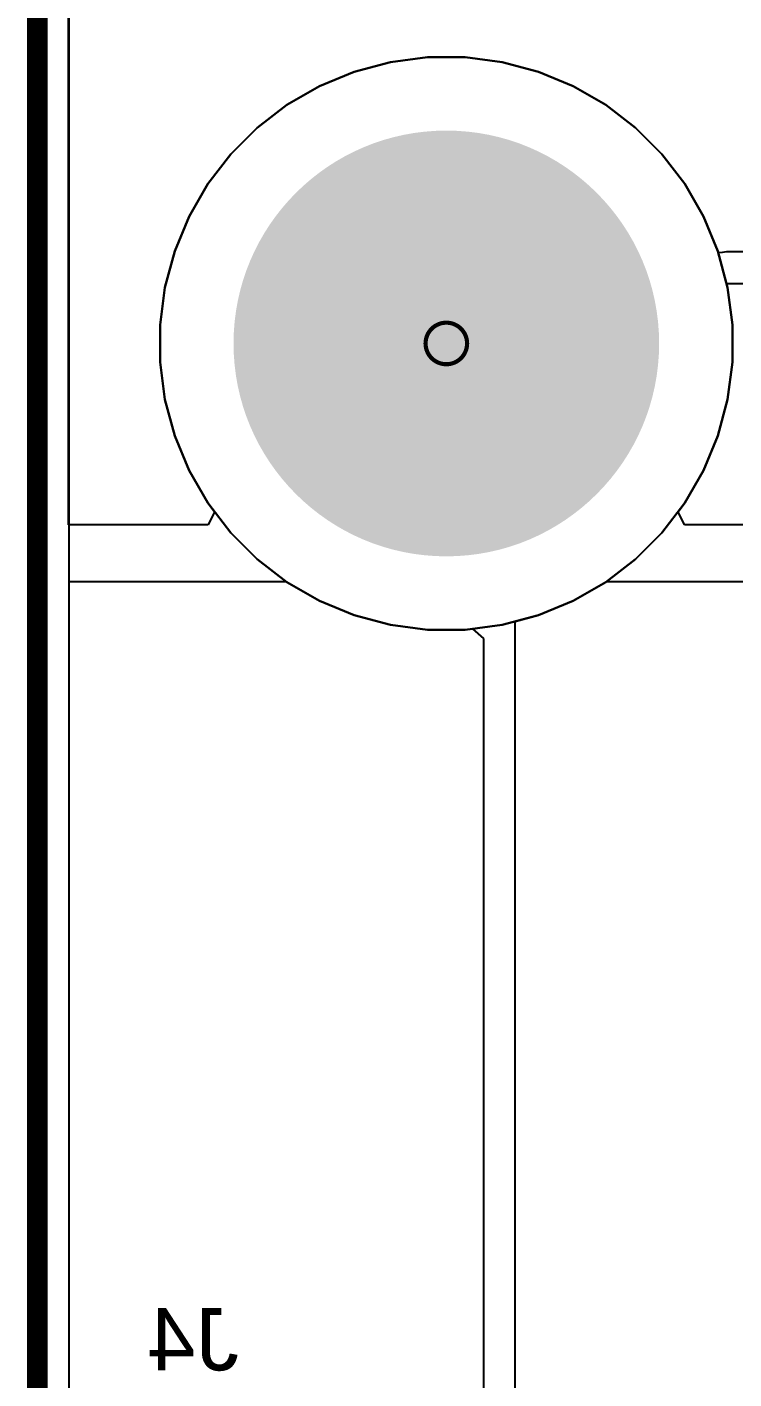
# Model space of a CAD drawing. Header units: inches. Extents: x 0 to 5359, y 0 to 5098.
# Drawn here: x -0.13 to 8.52, y 82.34 to 98.87 of the extents above; entities that cross this region are included whole.
import ezdxf

# ---------------------------------------------------------------- set-up
doc = ezdxf.new("R2010")
doc.units = ezdxf.units.IN
for name, color, linetype in [('Board Outline', 216, 'Continuous'), ('Bottom Layer', 5, 'Continuous'), ('Bottom Overlay', 54, 'Continuous'), ('Bottom Solder', 6, 'Continuous'), ('Drill Drawing', 1, 'Continuous'), ('Layer 1', 16, 'Continuous'), ('Layer 2', 76, 'Continuous'), ('Multi-Layer', 9, 'Continuous'), ('Pad Holes', 156, 'Continuous'), ('Top Layer', 1, 'Continuous'), ('Top Solder', 216, 'Continuous')]:
    doc.layers.add(name, color=color, linetype=linetype)
doc.styles.add('Arial', font='', dxfattribs={"height": 0.2})
doc.styles.get('Arial').set_extended_font_data('Arial')

msp = doc.modelspace()

# ---------------------------------------------------------------- hatches: boundary and pattern name
at = {"layer": 'Bottom Layer'}
h = msp.add_hatch(color=5, dxfattribs=at)
edge = h.paths.add_edge_path()
edge.add_arc((5, 95), 2.5, 0, 360)
at = {"layer": 'Bottom Solder'}
h = msp.add_hatch(color=6, dxfattribs=at)
edge = h.paths.add_edge_path()
edge.add_arc((5, 95), 2.602, 0, 360)
at = {"layer": 'Layer 1'}
h = msp.add_hatch(color=16, dxfattribs=at)
edge = h.paths.add_edge_path()
edge.add_arc((5, 95), 2.5, 0, 360)
at = {"layer": 'Layer 2'}
h = msp.add_hatch(color=76, dxfattribs=at)
edge = h.paths.add_edge_path()
edge.add_arc((5, 95), 2.5, 0, 360)
at = {"layer": 'Multi-Layer'}
h = msp.add_hatch(color=9, dxfattribs=at)
edge = h.paths.add_edge_path()
edge.add_arc((5, 95), 2.5, 0, 360)
at = {"layer": 'Pad Holes'}
h = msp.add_hatch(color=7, dxfattribs=at)
edge = h.paths.add_edge_path()
edge.add_arc((5, 95), 1.75, 0, 360)
at = {"layer": 'Top Layer'}
h = msp.add_hatch(color=1, dxfattribs=at)
edge = h.paths.add_edge_path()
edge.add_arc((5, 95), 2.5, 0, 360)
at = {"layer": 'Top Solder'}
h = msp.add_hatch(color=216, dxfattribs=at)
edge = h.paths.add_edge_path()
edge.add_arc((5, 95), 2.602, 0, 360)

# ---------------------------------------------------------------- linework, layer by layer
at = {"layer": 'Board Outline'}
msp.add_lwpolyline([(0, 0, 0.254, 0.254, 0), (0, 120, 0.254, 0.254, 0)], format="xyseb", dxfattribs=at)
at = {"layer": 'Bottom Layer'}
for p, q in [((0.388, 80.129), (0.388, 115.855)), ((4.771, 98.5), (4.316, 98.44)), ((5.229, 98.5), (4.771, 98.5)), ((5.684, 98.44), (5.229, 98.5)), ((3.873, 98.321), (3.449, 98.146)), ((4.316, 98.44), (3.873, 98.321)), ((6.127, 98.321), (5.684, 98.44)), ((6.551, 98.146), (6.127, 98.321)), ((3.449, 98.146), (3.051, 97.916)), ((6.949, 97.916), (6.551, 98.146)), ((3.051, 97.916), (2.687, 97.637)), ((7.313, 97.637), (6.949, 97.916)), ((2.687, 97.637), (2.363, 97.313)), ((7.637, 97.313), (7.313, 97.637)), ((2.363, 97.313), (2.084, 96.949)), ((7.916, 96.949), (7.637, 97.313)), ((2.084, 96.949), (1.854, 96.551)), ((8.146, 96.551), (7.916, 96.949)), ((1.854, 96.551), (1.679, 96.127)), ((8.321, 96.127), (8.146, 96.551)), ((1.679, 96.127), (1.56, 95.684)), ((8.44, 95.684), (8.321, 96.127)), ((1.56, 95.684), (1.5, 95.229)), ((8.5, 95.229), (8.44, 95.684)), ((1.5, 95.229), (1.5, 94.771)), ((8.5, 94.771), (8.5, 95.229)), ((1.5, 94.771), (1.56, 94.316)), ((8.44, 94.316), (8.5, 94.771)), ((1.56, 94.316), (1.679, 93.873)), ((8.321, 93.873), (8.44, 94.316)), ((1.679, 93.873), (1.854, 93.449)), ((8.146, 93.449), (8.321, 93.873)), ((1.854, 93.449), (2.084, 93.051)), ((7.916, 93.051), (8.146, 93.449)), ((2.084, 93.051), (2.363, 92.687)), ((7.637, 92.687), (7.916, 93.051)), ((2.363, 92.687), (2.687, 92.363)), ((7.313, 92.363), (7.637, 92.687)), ((2.687, 92.363), (3.051, 92.084)), ((6.949, 92.084), (7.313, 92.363)), ((3.051, 92.084), (3.449, 91.854)), ((6.551, 91.854), (6.949, 92.084)), ((3.449, 91.854), (3.873, 91.679)), ((6.127, 91.679), (6.551, 91.854)), ((3.873, 91.679), (4.316, 91.56)), ((4.316, 91.56), (4.771, 91.5)), ((5.229, 91.5), (5.684, 91.56)), ((5.684, 91.56), (6.127, 91.679)), ((4.771, 91.5), (5.229, 91.5))]:
    msp.add_line(p, q, dxfattribs=at)
at = {"layer": 'Drill Drawing'}
for points in [[(5.254, 95, 0.0508, 0.0508, 1), (4.746, 95, 0.0508, 0.0508, 1)], [(4.733, 95, 0.0254, 0.0254, 1), (4.759, 95, 0.0254, 0.0254, 1)], [(5.241, 95, 0.0254, 0.0254, 1), (5.267, 95, 0.0254, 0.0254, 1)]]:
    msp.add_lwpolyline(points, format="xyseb", close=True, dxfattribs=at)
at = {"layer": 'Layer 1'}
for p, q in [((0.388, 4.145), (0.388, 115.855)), ((4.771, 98.5), (4.316, 98.44)), ((5.229, 98.5), (4.771, 98.5)), ((5.684, 98.44), (5.229, 98.5)), ((3.873, 98.321), (3.449, 98.146)), ((4.316, 98.44), (3.873, 98.321)), ((6.127, 98.321), (5.684, 98.44)), ((6.551, 98.146), (6.127, 98.321)), ((3.449, 98.146), (3.051, 97.916)), ((6.949, 97.916), (6.551, 98.146)), ((3.051, 97.916), (2.687, 97.637)), ((7.313, 97.637), (6.949, 97.916)), ((2.687, 97.637), (2.363, 97.313)), ((7.637, 97.313), (7.313, 97.637)), ((2.363, 97.313), (2.084, 96.949)), ((7.916, 96.949), (7.637, 97.313)), ((2.084, 96.949), (1.854, 96.551)), ((8.146, 96.551), (7.916, 96.949)), ((1.854, 96.551), (1.679, 96.127)), ((8.321, 96.127), (8.146, 96.551)), ((1.679, 96.127), (1.56, 95.684)), ((8.44, 95.684), (8.321, 96.127)), ((1.56, 95.684), (1.5, 95.229)), ((8.5, 95.229), (8.44, 95.684)), ((1.5, 95.229), (1.5, 94.771)), ((8.5, 94.771), (8.5, 95.229)), ((1.5, 94.771), (1.56, 94.316)), ((8.44, 94.316), (8.5, 94.771)), ((1.56, 94.316), (1.679, 93.873)), ((8.321, 93.873), (8.44, 94.316)), ((1.679, 93.873), (1.854, 93.449)), ((8.146, 93.449), (8.321, 93.873)), ((1.854, 93.449), (2.084, 93.051)), ((7.916, 93.051), (8.146, 93.449)), ((2.084, 93.051), (2.363, 92.687)), ((7.637, 92.687), (7.916, 93.051)), ((2.363, 92.687), (2.687, 92.363)), ((7.313, 92.363), (7.637, 92.687)), ((2.687, 92.363), (3.051, 92.084)), ((6.949, 92.084), (7.313, 92.363)), ((3.051, 92.084), (3.449, 91.854)), ((6.551, 91.854), (6.949, 92.084)), ((3.449, 91.854), (3.873, 91.679)), ((6.127, 91.679), (6.551, 91.854)), ((3.873, 91.679), (4.316, 91.56)), ((4.316, 91.56), (4.771, 91.5)), ((5.229, 91.5), (5.684, 91.56)), ((5.684, 91.56), (6.127, 91.679)), ((4.771, 91.5), (5.229, 91.5))]:
    msp.add_line(p, q, dxfattribs=at)
at = {"layer": 'Layer 2'}
for p, q in [((0.381, 92.784), (0.381, 115.865)), ((4.771, 98.5), (4.316, 98.44)), ((5.229, 98.5), (4.771, 98.5)), ((5.684, 98.44), (5.229, 98.5)), ((3.873, 98.321), (3.449, 98.146)), ((4.316, 98.44), (3.873, 98.321)), ((6.127, 98.321), (5.684, 98.44)), ((6.551, 98.146), (6.127, 98.321)), ((3.449, 98.146), (3.051, 97.916)), ((6.949, 97.916), (6.551, 98.146)), ((3.051, 97.916), (2.687, 97.637)), ((7.313, 97.637), (6.949, 97.916)), ((2.687, 97.637), (2.363, 97.313)), ((7.637, 97.313), (7.313, 97.637)), ((2.363, 97.313), (2.084, 96.949)), ((7.916, 96.949), (7.637, 97.313)), ((2.084, 96.949), (1.854, 96.551)), ((8.146, 96.551), (7.916, 96.949)), ((1.854, 96.551), (1.679, 96.127)), ((8.321, 96.127), (8.146, 96.551)), ((1.679, 96.127), (1.56, 95.684)), ((8.44, 95.684), (8.321, 96.127)), ((1.56, 95.684), (1.5, 95.229)), ((8.5, 95.229), (8.44, 95.684)), ((1.5, 95.229), (1.5, 94.771)), ((8.5, 94.771), (8.5, 95.229)), ((1.5, 94.771), (1.56, 94.316)), ((8.44, 94.316), (8.5, 94.771)), ((1.56, 94.316), (1.679, 93.873)), ((8.321, 93.873), (8.44, 94.316)), ((1.679, 93.873), (1.854, 93.449)), ((8.146, 93.449), (8.321, 93.873)), ((1.854, 93.449), (2.084, 93.051)), ((7.916, 93.051), (8.146, 93.449)), ((2.084, 93.051), (2.166, 92.944)), ((7.834, 92.944), (7.916, 93.051)), ((2.166, 92.944), (2.088, 92.784)), ((7.912, 92.784), (7.834, 92.944)), ((2.088, 92.784), (0.381, 92.784)), ((11.437, 92.784), (7.912, 92.784)), ((0.388, 92.091), (1.352, 92.091)), ((0.388, 4.145), (0.388, 92.091)), ((1.352, 92.091), (3.042, 92.091)), ((3.042, 92.091), (3.051, 92.084)), ((3.051, 92.084), (3.449, 91.854)), ((6.551, 91.854), (6.949, 92.084)), ((6.949, 92.084), (6.958, 92.091)), ((6.958, 92.091), (22.101, 92.091)), ((3.449, 91.854), (3.873, 91.679)), ((6.127, 91.679), (6.551, 91.854)), ((3.873, 91.679), (4.316, 91.56)), ((4.316, 91.56), (4.771, 91.5)), ((5.229, 91.5), (5.684, 91.56)), ((5.684, 91.56), (6.127, 91.679)), ((4.771, 91.5), (5.229, 91.5))]:
    msp.add_line(p, q, dxfattribs=at)
at = {"layer": 'Multi-Layer'}
for p, q in [((4.316, 98.44), (4.771, 98.5)), ((4.771, 98.5), (5, 98.5)), ((5, 98.5), (5.229, 98.5)), ((5.229, 98.5), (5.684, 98.44)), ((3.449, 98.146), (3.873, 98.321)), ((3.873, 98.321), (4.316, 98.44)), ((5.684, 98.44), (6.127, 98.321)), ((6.127, 98.321), (6.551, 98.146)), ((3.051, 97.916), (3.449, 98.146)), ((6.551, 98.146), (6.949, 97.916)), ((2.687, 97.637), (3.051, 97.916)), ((6.949, 97.916), (7.313, 97.637)), ((2.363, 97.313), (2.687, 97.637)), ((7.313, 97.637), (7.637, 97.313)), ((2.084, 96.949), (2.363, 97.313)), ((7.637, 97.313), (7.916, 96.949)), ((1.854, 96.551), (2.084, 96.949)), ((7.916, 96.949), (8.146, 96.551)), ((1.679, 96.127), (1.854, 96.551)), ((8.146, 96.551), (8.321, 96.127)), ((1.56, 95.684), (1.679, 96.127)), ((8.321, 96.127), (8.44, 95.684)), ((1.5, 95.229), (1.56, 95.684)), ((8.44, 95.684), (8.5, 95.229)), ((1.5, 95), (1.5, 95.229)), ((8.5, 95.229), (8.5, 95)), ((1.5, 94.771), (1.5, 95)), ((8.5, 95), (8.5, 94.771)), ((1.56, 94.316), (1.5, 94.771)), ((8.5, 94.771), (8.44, 94.316)), ((1.679, 93.873), (1.56, 94.316)), ((8.44, 94.316), (8.321, 93.873)), ((1.854, 93.449), (1.679, 93.873)), ((8.321, 93.873), (8.146, 93.449)), ((2.084, 93.051), (1.854, 93.449)), ((8.146, 93.449), (7.916, 93.051)), ((2.363, 92.687), (2.084, 93.051)), ((7.916, 93.051), (7.637, 92.687)), ((2.687, 92.363), (2.363, 92.687)), ((7.637, 92.687), (7.313, 92.363)), ((3.051, 92.084), (2.687, 92.363)), ((7.313, 92.363), (6.949, 92.084)), ((3.449, 91.854), (3.051, 92.084)), ((6.949, 92.084), (6.551, 91.854)), ((3.873, 91.679), (3.449, 91.854)), ((6.551, 91.854), (6.127, 91.679)), ((4.316, 91.56), (3.873, 91.679)), ((4.771, 91.5), (4.316, 91.56)), ((5.684, 91.56), (5.229, 91.5)), ((6.127, 91.679), (5.684, 91.56)), ((5, 91.5), (4.771, 91.5)), ((5, 91.5), (5, 91.5)), ((5.229, 91.5), (5, 91.5))]:
    msp.add_line(p, q, dxfattribs=at)
at = {"layer": 'Top Layer'}
for p, q in [((0.388, 4.145), (0.388, 115.855)), ((4.771, 98.5), (4.316, 98.44)), ((5.229, 98.5), (4.771, 98.5)), ((5.684, 98.44), (5.229, 98.5)), ((3.873, 98.321), (3.449, 98.146)), ((4.316, 98.44), (3.873, 98.321)), ((6.127, 98.321), (5.684, 98.44)), ((6.551, 98.146), (6.127, 98.321)), ((3.449, 98.146), (3.051, 97.916)), ((6.949, 97.916), (6.551, 98.146)), ((3.051, 97.916), (2.687, 97.637)), ((7.313, 97.637), (6.949, 97.916)), ((2.687, 97.637), (2.363, 97.313)), ((7.637, 97.313), (7.313, 97.637)), ((2.363, 97.313), (2.084, 96.949)), ((7.916, 96.949), (7.637, 97.313)), ((2.084, 96.949), (1.854, 96.551)), ((8.146, 96.551), (7.916, 96.949)), ((1.854, 96.551), (1.679, 96.127)), ((8.263, 96.268), (8.146, 96.551)), ((8.321, 96.127), (8.263, 96.268)), ((1.679, 96.127), (1.56, 95.684)), ((8.327, 96.108), (8.321, 96.127)), ((8.377, 96.111), (8.327, 96.108)), ((8.327, 96.108), (8.327, 96.108)), ((8.427, 96.121), (8.377, 96.111)), ((10.513, 96.121), (8.427, 96.121)), ((1.56, 95.684), (1.5, 95.229)), ((8.44, 95.684), (8.427, 95.733)), ((8.427, 95.733), (11.105, 95.733)), ((8.5, 95.229), (8.44, 95.684)), ((1.5, 95.229), (1.5, 94.771)), ((8.5, 95), (8.5, 95.229)), ((8.5, 94.771), (8.5, 95)), ((1.5, 94.771), (1.56, 94.316)), ((8.44, 94.316), (8.5, 94.771)), ((1.56, 94.316), (1.679, 93.873)), ((8.321, 93.873), (8.44, 94.316)), ((1.679, 93.873), (1.854, 93.449)), ((8.146, 93.449), (8.321, 93.873)), ((1.854, 93.449), (2.084, 93.051)), ((7.916, 93.051), (8.146, 93.449)), ((2.084, 93.051), (2.363, 92.687)), ((7.637, 92.687), (7.916, 93.051)), ((2.363, 92.687), (2.687, 92.363)), ((7.313, 92.363), (7.637, 92.687)), ((2.687, 92.363), (3.051, 92.084)), ((6.949, 92.084), (7.313, 92.363)), ((3.051, 92.084), (3.449, 91.854)), ((6.551, 91.854), (6.949, 92.084)), ((3.449, 91.854), (3.873, 91.679)), ((6.127, 91.679), (6.551, 91.854)), ((3.873, 91.679), (4.316, 91.56)), ((4.316, 91.56), (4.771, 91.5)), ((5.842, 91.602), (6.127, 91.679)), ((5.842, 80.638), (5.842, 91.602)), ((4.771, 91.5), (5.229, 91.5)), ((5.229, 91.5), (5.32, 91.512)), ((5.32, 91.512), (5.454, 91.395)), ((5.454, 91.395), (5.454, 81.02))]:
    msp.add_line(p, q, dxfattribs=at)

# ---------------------------------------------------------------- texts
at = {"layer": 'Bottom Overlay', "style": 'Arial', "text_generation_flag": 2}
msp.add_text('J4', height=0.762, rotation=360, dxfattribs=at).set_placement((2.464, 82.449))

doc.saveas('drawing.dxf')
